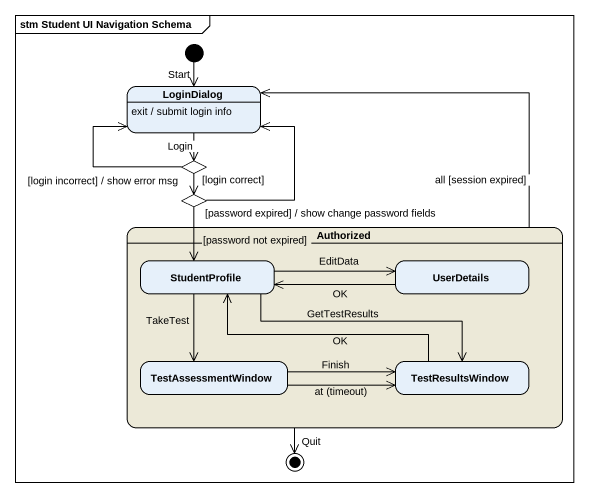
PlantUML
@startuml
mainframe stm Student UI Navigation Schema
hide empty description
state LoginDialog
LoginDialog : exit / submit login info
state choice1 <<choice>>
state Authorized #ECE9D8 {
  state StudentProfile
  state UserDetails
  state TestAssessmentWindow
  state TestResultsWindow
}
state choice2 <<choice>>
[*] --> LoginDialog : Start
LoginDialog --> choice1 : Login
choice1 -up-> LoginDialog : [login incorrect] / show error msg
choice1 --> choice2 : [login correct]
Authorized -up-> LoginDialog : all [session expired]
choice2 -up-> LoginDialog : [password expired] / show change password fields
choice2 --> StudentProfile : [password not expired]
StudentProfile -right-> UserDetails : EditData
StudentProfile --> TestAssessmentWindow : TakeTest
StudentProfile -right-> TestResultsWindow : GetTestResults
UserDetails -left-> StudentProfile : OK
TestAssessmentWindow -right-> TestResultsWindow : Finish
TestAssessmentWindow -right-> TestResultsWindow : at (timeout)
TestResultsWindow -left-> StudentProfile : OK
Authorized --> [*] : Quit
@enduml
